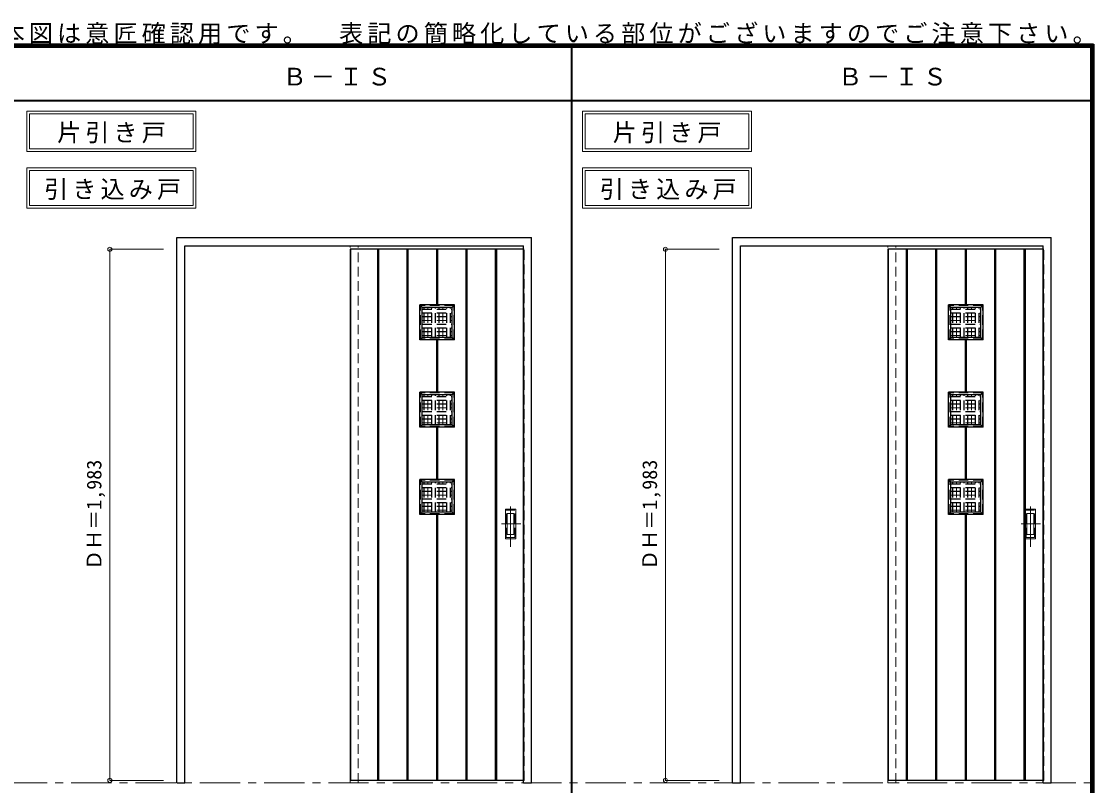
# Model space of a CAD drawing. Units: millimetres, scale not verified. Extents: x -6000 to 5700, y -4307 to 4260.
# Drawn here: x 1698 to 5700, y 1407 to 4260 of the extents above; entities that cross this region are included whole.
import ezdxf
from ezdxf.enums import TextEntityAlignment as Align

# ---------------------------------------------------------------- set-up
doc = ezdxf.new("R2010")
doc.units = ezdxf.units.MM
doc.header["$LTSCALE"] = 30
doc.header["$PDMODE"] = 32
doc.header["$PDSIZE"] = 15
doc.linetypes.add('CHAIN1', pattern=[8, 5, -1, 1, -1])
doc.linetypes.add('DASHED1', pattern=[1.8, 1.2, -0.6])
for name, color, linetype, lineweight in [('0-1_通り芯', 7, 'CHAIN1', 18), ('0-2_扉', 4, 'Continuous', 9), ('0-3_仕上げ', 3, 'Continuous', 25), ('0-4_枠', 3, 'Continuous', 25), ('0-A_文字', 7, 'Continuous', 18), ('0-B_寸法', 7, 'Continuous', 18), ('0-C_ハッチ', 4, 'DASHED1', 9), ('F-1_枠', 6, 'Continuous', 40)]:
    doc.layers.add(name, color=color, linetype=linetype, lineweight=lineweight)
doc.styles.add('ＭＳ ゴシック', font='')
doc.styles.get('ＭＳ ゴシック').set_extended_font_data('MS Gothic')

msp = doc.modelspace()

# ---------------------------------------------------------------- linework, layer by layer
at = {"layer": '0-1_通り芯'}
msp.add_line((-2916, 1418), (5690, 1418), dxfattribs=at)
at = {"layer": '0-2_扉', "linetype": 'DASHED1'}
for p, q in [((2925, 3409.5), (2925, 3405.5)), ((3572, 3409.5), (3575, 3409.5)), ((4932, 3409.5), (4932, 3405.5)), ((5512, 3409.5), (5515, 3409.5))]:
    msp.add_line(p, q, dxfattribs=at)
at = {"layer": '0-2_扉', "color": 3, "lineweight": 25}
for p, q in [((2925, 3409.5), (2925, 1426.5)), ((3573, 3409.5), (2925, 3409.5)), ((4932, 3409.5), (4932, 1426.5)), ((5513, 3409.5), (4932, 3409.5)), ((3573, 1426.5), (2925, 1426.5)), ((5513, 1426.5), (4932, 1426.5))]:
    msp.add_line(p, q, dxfattribs=at)
at = {"layer": '0-2_扉', "linetype": 'DASHED1'}
for points in [[(3572, 1426.5), (3575, 1426.5), (3575, 3409.5)], [(5512, 1426.5), (5515, 1426.5), (5515, 3409.5)]]:
    msp.add_lwpolyline(points, dxfattribs=at)
at = {"layer": '0-3_仕上げ'}
for p, q in [((2927, 1426.5), (2927, 3409.5)), ((3028, 1426.5), (3028, 3409.5)), ((3032, 1426.5), (3032, 3409.5)), ((3138, 1426.5), (3138, 3409.5)), ((3142, 1426.5), (3142, 3409.5)), ((3248, 3201.5), (3248, 3409.5)), ((3252, 3201.5), (3252, 3409.5)), ((3358, 1426.5), (3358, 3409.5)), ((3362, 1426.5), (3362, 3409.5)), ((3468, 1426.5), (3468, 3409.5)), ((3472, 1426.5), (3472, 3409.5)), ((3573, 1426.5), (3573, 3409.5)), ((4934, 1426.5), (4934, 3409.5)), ((5001.5, 1426.5), (5001.5, 3409.5)), ((5005.5, 1426.5), (5005.5, 3409.5)), ((5111.5, 1426.5), (5111.5, 3409.5)), ((5115.5, 1426.5), (5115.5, 3409.5)), ((5221.5, 3201.5), (5221.5, 3409.5)), ((5225.5, 3201.5), (5225.5, 3409.5)), ((5331.5, 1426.5), (5331.5, 3409.5)), ((5335.5, 1426.5), (5335.5, 3409.5)), ((5441.5, 1426.5), (5441.5, 3409.5)), ((5445.5, 1426.5), (5445.5, 3409.5)), ((5513, 1426.5), (5513, 3409.5)), ((3315, 3201.5), (3185, 3201.5)), ((3185, 3071.5), (3185, 3201.5)), ((3185, 3201.5), (3194, 3192.5)), ((3306, 3192.5), (3194, 3192.5)), ((3194, 3080.5), (3194, 3192.5)), ((3306, 3192.5), (3315, 3201.5)), ((3306, 3080.5), (3306, 3192.5)), ((3315, 3071.5), (3315, 3201.5)), ((5288.5, 3201.5), (5158.5, 3201.5)), ((5158.5, 3071.5), (5158.5, 3201.5)), ((5158.5, 3201.5), (5167.5, 3192.5)), ((5279.5, 3192.5), (5167.5, 3192.5)), ((5167.5, 3080.5), (5167.5, 3192.5)), ((5279.5, 3192.5), (5288.5, 3201.5)), ((5279.5, 3080.5), (5279.5, 3192.5)), ((5288.5, 3071.5), (5288.5, 3201.5)), ((3315, 3071.5), (3185, 3071.5)), ((3248, 2875.5), (3248, 3071.5)), ((3252, 2875.5), (3252, 3071.5)), ((3306, 3080.5), (3315, 3071.5)), ((5288.5, 3071.5), (5158.5, 3071.5)), ((5221.5, 2875.5), (5221.5, 3071.5)), ((5225.5, 2875.5), (5225.5, 3071.5)), ((5279.5, 3080.5), (5288.5, 3071.5)), ((3315, 2875.5), (3185, 2875.5)), ((3185, 2745.5), (3185, 2875.5)), ((3185, 2875.5), (3194, 2866.5)), ((3306, 2866.5), (3194, 2866.5)), ((3194, 2754.5), (3194, 2866.5)), ((3306, 2866.5), (3315, 2875.5)), ((3306, 2754.5), (3306, 2866.5)), ((3315, 2745.5), (3315, 2875.5)), ((5288.5, 2875.5), (5158.5, 2875.5)), ((5158.5, 2745.5), (5158.5, 2875.5)), ((5158.5, 2875.5), (5167.5, 2866.5)), ((5279.5, 2866.5), (5167.5, 2866.5)), ((5167.5, 2754.5), (5167.5, 2866.5)), ((5279.5, 2866.5), (5288.5, 2875.5)), ((5279.5, 2754.5), (5279.5, 2866.5)), ((5288.5, 2745.5), (5288.5, 2875.5)), ((3315, 2745.5), (3185, 2745.5)), ((3248, 2549.5), (3248, 2745.5)), ((3252, 2549.5), (3252, 2745.5)), ((3306, 2754.5), (3315, 2745.5)), ((5288.5, 2745.5), (5158.5, 2745.5)), ((5221.5, 2549.5), (5221.5, 2745.5)), ((5225.5, 2549.5), (5225.5, 2745.5)), ((5279.5, 2754.5), (5288.5, 2745.5)), ((3315, 2549.5), (3185, 2549.5)), ((3185, 2419.5), (3185, 2549.5)), ((3185, 2549.5), (3194, 2540.5)), ((3306, 2540.5), (3194, 2540.5)), ((3194, 2428.5), (3194, 2540.5)), ((3306, 2540.5), (3315, 2549.5)), ((3306, 2428.5), (3306, 2540.5)), ((3315, 2419.5), (3315, 2549.5)), ((5288.5, 2549.5), (5158.5, 2549.5)), ((5158.5, 2419.5), (5158.5, 2549.5)), ((5158.5, 2549.5), (5167.5, 2540.5)), ((5279.5, 2540.5), (5167.5, 2540.5)), ((5167.5, 2428.5), (5167.5, 2540.5)), ((5279.5, 2540.5), (5288.5, 2549.5)), ((5279.5, 2428.5), (5279.5, 2540.5)), ((5288.5, 2419.5), (5288.5, 2549.5)), ((3315, 2419.5), (3185, 2419.5)), ((3248, 1426.5), (3248, 2419.5)), ((3252, 1426.5), (3252, 2419.5)), ((3306, 2428.5), (3315, 2419.5)), ((5288.5, 2419.5), (5158.5, 2419.5)), ((5221.5, 1426.5), (5221.5, 2419.5)), ((5225.5, 1426.5), (5225.5, 2419.5)), ((5279.5, 2428.5), (5288.5, 2419.5))]:
    msp.add_line(p, q, dxfattribs=at)
at = {"layer": '0-3_仕上げ', "color": 7, "lineweight": 18}
for p, q in [((3030, 1426.5), (3030, 3409.5)), ((3140, 1426.5), (3140, 3409.5)), ((3250, 3201.5), (3250, 3409.5)), ((3360, 1426.5), (3360, 3409.5)), ((3470, 1426.5), (3470, 3409.5)), ((5003.5, 1426.5), (5003.5, 3409.5)), ((5113.5, 1426.5), (5113.5, 3409.5)), ((5223.5, 3201.5), (5223.5, 3409.5)), ((5333.5, 1426.5), (5333.5, 3409.5)), ((5443.5, 1426.5), (5443.5, 3409.5)), ((3250, 2875.5), (3250, 3071.5)), ((5223.5, 2875.5), (5223.5, 3071.5)), ((3250, 2549.5), (3250, 2745.5)), ((5223.5, 2549.5), (5223.5, 2745.5)), ((3250, 1426.5), (3250, 2419.5)), ((5223.5, 1426.5), (5223.5, 2419.5))]:
    msp.add_line(p, q, dxfattribs=at)
at = {"layer": '0-3_仕上げ', "linetype": 'DASHED1'}
for p, q in [((3313, 3199.5), (3187, 3199.5)), ((3313, 3073.5), (3313, 3199.5)), ((5286.5, 3199.5), (5160.5, 3199.5)), ((5286.5, 3073.5), (5286.5, 3199.5)), ((3313, 2873.5), (3187, 2873.5)), ((3313, 2747.5), (3313, 2873.5)), ((5286.5, 2873.5), (5160.5, 2873.5)), ((5286.5, 2747.5), (5286.5, 2873.5)), ((3313, 2547.5), (3187, 2547.5)), ((3313, 2421.5), (3313, 2547.5)), ((5286.5, 2547.5), (5160.5, 2547.5)), ((5286.5, 2421.5), (5286.5, 2547.5))]:
    msp.add_line(p, q, dxfattribs=at)
for points in [[(3313, 3073.5), (3187, 3073.5), (3187, 3199.5)], [(5286.5, 3073.5), (5160.5, 3073.5), (5160.5, 3199.5)], [(3313, 2747.5), (3187, 2747.5), (3187, 2873.5)], [(5286.5, 2747.5), (5160.5, 2747.5), (5160.5, 2873.5)], [(3313, 2421.5), (3187, 2421.5), (3187, 2547.5)], [(5286.5, 2421.5), (5160.5, 2421.5), (5160.5, 2547.5)]]:
    msp.add_lwpolyline(points, dxfattribs=at)
at = {"layer": '0-3_仕上げ'}
for points in [[(3306, 3080.5), (3194, 3080.5), (3185, 3071.5)], [(5279.5, 3080.5), (5167.5, 3080.5), (5158.5, 3071.5)], [(3306, 2754.5), (3194, 2754.5), (3185, 2745.5)], [(5279.5, 2754.5), (5167.5, 2754.5), (5158.5, 2745.5)], [(3306, 2428.5), (3194, 2428.5), (3185, 2419.5)], [(5279.5, 2428.5), (5167.5, 2428.5), (5158.5, 2419.5)]]:
    msp.add_lwpolyline(points, dxfattribs=at)
at = {"layer": '0-4_枠'}
for p, q in [((2278, 1418), (2278, 3453)), ((2278, 3453), (3602, 3453)), ((3602, 1418), (3602, 3453)), ((4352, 1418), (4352, 3453)), ((4352, 3453), (5542, 3453)), ((5542, 1418), (5542, 3453)), ((2308, 3423), (3572, 3423)), ((3572, 1418), (3572, 3423)), ((4382, 3423), (5512, 3423)), ((5512, 1418), (5512, 3423)), ((3572, 1418), (3602, 1418)), ((5512, 1418), (5542, 1418))]:
    msp.add_line(p, q, dxfattribs=at)
at = {"layer": '0-4_枠', "color": 4, "linetype": 'DASHED1', "lineweight": 9}
for p, q in [((2925, 1418), (2925, 3423)), ((2955, 1418), (2955, 3423)), ((4932, 1418), (4932, 3423)), ((4962, 1418), (4962, 3423)), ((2925, 1418), (2955, 1418)), ((4932, 1418), (4962, 1418))]:
    msp.add_line(p, q, dxfattribs=at)
at = {"layer": '0-4_枠'}
for points in [[(2278, 1418), (2308, 1418), (2308, 3423)], [(4352, 1418), (4382, 1418), (4382, 3423)]]:
    msp.add_lwpolyline(points, dxfattribs=at)
at = {"layer": '0-A_文字'}
for p, q in [((1718, 3925), (1718, 3775)), ((3792, 3925), (3792, 3775)), ((1728, 3915), (1728, 3785)), ((1728, 3915), (2339.03, 3915)), ((2339.03, 3915), (2339.03, 3785)), ((3802, 3915), (3802, 3785)), ((3802, 3915), (4413.03, 3915)), ((4413.03, 3915), (4413.03, 3785)), ((1718, 3775), (2349.03, 3775)), ((1728, 3785), (2339.03, 3785)), ((3792, 3775), (4423.03, 3775)), ((3802, 3785), (4413.03, 3785)), ((1718, 3713.53), (1718, 3563.53)), ((1728, 3703.53), (1728, 3573.53)), ((1728, 3703.53), (2339.03, 3703.53)), ((2339.03, 3703.53), (2339.03, 3573.53)), ((3792, 3713.53), (3792, 3563.53)), ((3802, 3703.53), (3802, 3573.53)), ((3802, 3703.53), (4413.03, 3703.53)), ((4413.03, 3703.53), (4413.03, 3573.53)), ((1718, 3563.53), (2349.03, 3563.53)), ((1728, 3573.53), (2339.03, 3573.53)), ((3792, 3563.53), (4423.03, 3563.53)), ((3802, 3573.53), (4413.03, 3573.53))]:
    msp.add_line(p, q, dxfattribs=at)
for points in [[(1718, 3925), (2349.03, 3925), (2349.03, 3775)], [(3792, 3925), (4423.03, 3925), (4423.03, 3775)], [(1718, 3713.53), (2349.03, 3713.53), (2349.03, 3563.53)], [(3792, 3713.53), (4423.03, 3713.53), (4423.03, 3563.53)]]:
    msp.add_lwpolyline(points, dxfattribs=at)
at = {"layer": '0-B_寸法', "color": 4, "lineweight": 9}
for p, q in [((2028, 3409.5), (2028, 1426.5)), ((2028, 3409.5), (2228, 3409.5)), ((4102, 3409.5), (4102, 1426.5)), ((4102, 3409.5), (4302, 3409.5)), ((2028, 1426.5), (2228, 1426.5)), ((4102, 1426.5), (4302, 1426.5))]:
    msp.add_line(p, q, dxfattribs=at)
at = {"layer": '0-B_寸法', "linetype": 'CHAIN1'}
for p, q in [((3524, 2298.77), (3524, 2469.62)), ((5464, 2298.77), (5464, 2469.62)), ((3562.07, 2384), (3489.56, 2384)), ((5502.07, 2384), (5429.56, 2384))]:
    msp.add_line(p, q, dxfattribs=at)
at = {"layer": '0-B_寸法'}
for p, q in [((3543, 2439), (3505, 2439)), ((3505, 2329), (3505, 2439)), ((3536.5, 2423), (3511.5, 2423)), ((3511.5, 2345), (3511.5, 2423)), ((3536.5, 2345), (3536.5, 2423)), ((3543, 2329), (3543, 2439)), ((5483, 2439), (5445, 2439)), ((5445, 2329), (5445, 2439)), ((5476.5, 2423), (5451.5, 2423)), ((5451.5, 2345), (5451.5, 2423)), ((5476.5, 2345), (5476.5, 2423)), ((5483, 2329), (5483, 2439)), ((3543, 2329), (3505, 2329)), ((3536.5, 2345), (3511.5, 2345)), ((5483, 2329), (5445, 2329)), ((5476.5, 2345), (5451.5, 2345))]:
    msp.add_line(p, q, dxfattribs=at)
at = {"layer": '0-B_寸法', "linetype": 'DASHED1'}
for p, q in [((3508, 2333), (3508, 2435)), ((5448, 2333), (5448, 2435)), ((3540, 2333), (3508, 2333)), ((5480, 2333), (5448, 2333))]:
    msp.add_line(p, q, dxfattribs=at)
for points in [[(3540, 2333), (3540, 2435), (3508, 2435)], [(5480, 2333), (5480, 2435), (5448, 2435)]]:
    msp.add_lwpolyline(points, dxfattribs=at)
at = {"layer": '0-B_寸法'}
for p in [(2028, 3409.5), (4102, 3409.5), (2028, 1426.5), (4102, 1426.5)]:
    msp.add_point(p, dxfattribs=at)
at = {"layer": '0-C_ハッチ'}
for p, q in [((3194, 3186), (3306, 3186)), ((3194, 3185), (3306, 3185)), ((3194, 3172), (3306, 3172)), ((3194, 3171), (3306, 3171)), ((3200.5, 3080.5), (3200.5, 3192.5)), ((3201.5, 3080.5), (3201.5, 3192.5)), ((3214.5, 3080.5), (3214.5, 3192.5)), ((3215.5, 3080.5), (3215.5, 3192.5)), ((3228.5, 3080.5), (3228.5, 3192.5)), ((3229.5, 3080.5), (3229.5, 3192.5)), ((3242.5, 3080.5), (3242.5, 3192.5)), ((3243.5, 3080.5), (3243.5, 3192.5)), ((3256.5, 3080.5), (3256.5, 3192.5)), ((3257.5, 3080.5), (3257.5, 3192.5)), ((3270.5, 3080.5), (3270.5, 3192.5)), ((3271.5, 3080.5), (3271.5, 3192.5)), ((3284.5, 3080.5), (3284.5, 3192.5)), ((3285.5, 3080.5), (3285.5, 3192.5)), ((3298.5, 3080.5), (3298.5, 3192.5)), ((3299.5, 3080.5), (3299.5, 3192.5)), ((5167.5, 3186), (5279.5, 3186)), ((5167.5, 3185), (5279.5, 3185)), ((5167.5, 3172), (5279.5, 3172)), ((5167.5, 3171), (5279.5, 3171)), ((5174, 3080.5), (5174, 3192.5)), ((5175, 3080.5), (5175, 3192.5)), ((5188, 3080.5), (5188, 3192.5)), ((5189, 3080.5), (5189, 3192.5)), ((5202, 3080.5), (5202, 3192.5)), ((5203, 3080.5), (5203, 3192.5)), ((5216, 3080.5), (5216, 3192.5)), ((5217, 3080.5), (5217, 3192.5)), ((5230, 3080.5), (5230, 3192.5)), ((5231, 3080.5), (5231, 3192.5)), ((5244, 3080.5), (5244, 3192.5)), ((5245, 3080.5), (5245, 3192.5)), ((5258, 3080.5), (5258, 3192.5)), ((5259, 3080.5), (5259, 3192.5)), ((5272, 3080.5), (5272, 3192.5)), ((5273, 3080.5), (5273, 3192.5)), ((3194, 3158), (3306, 3158)), ((3194, 3157), (3306, 3157)), ((3194, 3144), (3306, 3144)), ((3194, 3143), (3306, 3143)), ((3194, 3130), (3306, 3130)), ((3194, 3129), (3306, 3129)), ((5167.5, 3158), (5279.5, 3158)), ((5167.5, 3157), (5279.5, 3157)), ((5167.5, 3144), (5279.5, 3144)), ((5167.5, 3143), (5279.5, 3143)), ((5167.5, 3130), (5279.5, 3130)), ((5167.5, 3129), (5279.5, 3129)), ((3194, 3116), (3306, 3116)), ((3194, 3115), (3306, 3115)), ((3194, 3102), (3306, 3102)), ((3194, 3101), (3306, 3101)), ((3194, 3088), (3306, 3088)), ((3194, 3087), (3306, 3087)), ((5167.5, 3116), (5279.5, 3116)), ((5167.5, 3115), (5279.5, 3115)), ((5167.5, 3102), (5279.5, 3102)), ((5167.5, 3101), (5279.5, 3101)), ((5167.5, 3088), (5279.5, 3088)), ((5167.5, 3087), (5279.5, 3087)), ((3194, 2860), (3306, 2860)), ((3194, 2859), (3306, 2859)), ((3194, 2846), (3306, 2846)), ((3194, 2845), (3306, 2845)), ((3200.5, 2754.5), (3200.5, 2866.5)), ((3201.5, 2754.5), (3201.5, 2866.5)), ((3214.5, 2754.5), (3214.5, 2866.5)), ((3215.5, 2754.5), (3215.5, 2866.5)), ((3228.5, 2754.5), (3228.5, 2866.5)), ((3229.5, 2754.5), (3229.5, 2866.5)), ((3242.5, 2754.5), (3242.5, 2866.5)), ((3243.5, 2754.5), (3243.5, 2866.5)), ((3256.5, 2754.5), (3256.5, 2866.5)), ((3257.5, 2754.5), (3257.5, 2866.5)), ((3270.5, 2754.5), (3270.5, 2866.5)), ((3271.5, 2754.5), (3271.5, 2866.5)), ((3284.5, 2754.5), (3284.5, 2866.5)), ((3285.5, 2754.5), (3285.5, 2866.5)), ((3298.5, 2754.5), (3298.5, 2866.5)), ((3299.5, 2754.5), (3299.5, 2866.5)), ((5167.5, 2860), (5279.5, 2860)), ((5167.5, 2859), (5279.5, 2859)), ((5167.5, 2846), (5279.5, 2846)), ((5167.5, 2845), (5279.5, 2845)), ((5174, 2754.5), (5174, 2866.5)), ((5175, 2754.5), (5175, 2866.5)), ((5188, 2754.5), (5188, 2866.5)), ((5189, 2754.5), (5189, 2866.5)), ((5202, 2754.5), (5202, 2866.5)), ((5203, 2754.5), (5203, 2866.5)), ((5216, 2754.5), (5216, 2866.5)), ((5217, 2754.5), (5217, 2866.5)), ((5230, 2754.5), (5230, 2866.5)), ((5231, 2754.5), (5231, 2866.5)), ((5244, 2754.5), (5244, 2866.5)), ((5245, 2754.5), (5245, 2866.5)), ((5258, 2754.5), (5258, 2866.5)), ((5259, 2754.5), (5259, 2866.5)), ((5272, 2754.5), (5272, 2866.5)), ((5273, 2754.5), (5273, 2866.5)), ((3194, 2832), (3306, 2832)), ((3194, 2831), (3306, 2831)), ((3194, 2818), (3306, 2818)), ((3194, 2817), (3306, 2817)), ((3194, 2804), (3306, 2804)), ((3194, 2803), (3306, 2803)), ((5167.5, 2832), (5279.5, 2832)), ((5167.5, 2831), (5279.5, 2831)), ((5167.5, 2818), (5279.5, 2818)), ((5167.5, 2817), (5279.5, 2817)), ((5167.5, 2804), (5279.5, 2804)), ((5167.5, 2803), (5279.5, 2803)), ((3194, 2790), (3306, 2790)), ((3194, 2789), (3306, 2789)), ((3194, 2776), (3306, 2776)), ((3194, 2775), (3306, 2775)), ((3194, 2762), (3306, 2762)), ((5167.5, 2790), (5279.5, 2790)), ((5167.5, 2789), (5279.5, 2789)), ((5167.5, 2776), (5279.5, 2776)), ((5167.5, 2775), (5279.5, 2775)), ((5167.5, 2762), (5279.5, 2762)), ((3194, 2761), (3306, 2761)), ((5167.5, 2761), (5279.5, 2761)), ((3194, 2534), (3306, 2534)), ((3194, 2533), (3306, 2533)), ((3200.5, 2428.5), (3200.5, 2540.5)), ((3201.5, 2428.5), (3201.5, 2540.5)), ((3214.5, 2428.5), (3214.5, 2540.5)), ((3215.5, 2428.5), (3215.5, 2540.5)), ((3228.5, 2428.5), (3228.5, 2540.5)), ((3229.5, 2428.5), (3229.5, 2540.5)), ((3242.5, 2428.5), (3242.5, 2540.5)), ((3243.5, 2428.5), (3243.5, 2540.5)), ((3256.5, 2428.5), (3256.5, 2540.5)), ((3257.5, 2428.5), (3257.5, 2540.5)), ((3270.5, 2428.5), (3270.5, 2540.5)), ((3271.5, 2428.5), (3271.5, 2540.5)), ((3284.5, 2428.5), (3284.5, 2540.5)), ((3285.5, 2428.5), (3285.5, 2540.5)), ((3298.5, 2428.5), (3298.5, 2540.5)), ((3299.5, 2428.5), (3299.5, 2540.5)), ((5167.5, 2534), (5279.5, 2534)), ((5167.5, 2533), (5279.5, 2533)), ((5174, 2428.5), (5174, 2540.5)), ((5175, 2428.5), (5175, 2540.5)), ((5188, 2428.5), (5188, 2540.5)), ((5189, 2428.5), (5189, 2540.5)), ((5202, 2428.5), (5202, 2540.5)), ((5203, 2428.5), (5203, 2540.5)), ((5216, 2428.5), (5216, 2540.5)), ((5217, 2428.5), (5217, 2540.5)), ((5230, 2428.5), (5230, 2540.5)), ((5231, 2428.5), (5231, 2540.5)), ((5244, 2428.5), (5244, 2540.5)), ((5245, 2428.5), (5245, 2540.5)), ((5258, 2428.5), (5258, 2540.5)), ((5259, 2428.5), (5259, 2540.5)), ((5272, 2428.5), (5272, 2540.5)), ((5273, 2428.5), (5273, 2540.5)), ((3194, 2520), (3306, 2520)), ((3194, 2519), (3306, 2519)), ((3194, 2506), (3306, 2506)), ((3194, 2505), (3306, 2505)), ((3194, 2492), (3306, 2492)), ((3194, 2491), (3306, 2491)), ((5167.5, 2520), (5279.5, 2520)), ((5167.5, 2519), (5279.5, 2519)), ((5167.5, 2506), (5279.5, 2506)), ((5167.5, 2505), (5279.5, 2505)), ((5167.5, 2492), (5279.5, 2492)), ((5167.5, 2491), (5279.5, 2491)), ((3194, 2478), (3306, 2478)), ((3194, 2477), (3306, 2477)), ((3194, 2464), (3306, 2464)), ((3194, 2463), (3306, 2463)), ((3194, 2450), (3306, 2450)), ((3194, 2449), (3306, 2449)), ((5167.5, 2478), (5279.5, 2478)), ((5167.5, 2477), (5279.5, 2477)), ((5167.5, 2464), (5279.5, 2464)), ((5167.5, 2463), (5279.5, 2463)), ((5167.5, 2450), (5279.5, 2450)), ((5167.5, 2449), (5279.5, 2449)), ((3194, 2436), (3306, 2436)), ((3194, 2435), (3306, 2435)), ((5167.5, 2436), (5279.5, 2436)), ((5167.5, 2435), (5279.5, 2435))]:
    msp.add_line(p, q, dxfattribs=at)
at = {"layer": 'F-1_枠'}
for p, q in [((-6000, 4175), (5700, 4175)), ((-6000, 4170), (5700, 4170)), ((-6000, 4165), (5700, 4165)), ((3752, -3790), (3752, 4175)), ((5690, 4175), (5690, -4205)), ((5695, 4175), (5695, -4205)), ((5700, 4175), (5700, -4205)), ((-6000, 3965), (5700, 3965))]:
    msp.add_line(p, q, dxfattribs=at)

# ---------------------------------------------------------------- texts
at = {"layer": '0-1_通り芯', "insert": (1515, 4175), "char_height": 65.98, "attachment_point": 7, "style": 'ＭＳ ゴシック'}
msp.add_mtext('\\T1.17;※本図は意匠確認用です。\u3000表記の簡略化している部位がございますのでご注意下さい。', dxfattribs=at)
at = {"layer": '0-A_文字', "char_height": 65.98, "attachment_point": 7, "style": 'ＭＳ ゴシック'}
for s, insert in [('\\T1.17;Ｂ－ＩＳ', (2672.5, 4020)), ('\\T1.17;Ｂ－ＩＳ', (4746.5, 4020)), ('\\T1.17;片引き戸', (1831.02, 3805)), ('\\T1.17;片引き戸', (3905.02, 3805)), ('\\T1.17;引き込み戸', (1782.66, 3593.53)), ('\\T1.17;引き込み戸', (3856.66, 3593.53))]:
    msp.add_mtext(s, dxfattribs=dict(at, insert=insert))
at = {"layer": '0-B_寸法', "style": 'ＭＳ ゴシック'}
for p in [(2013, 2211.75), (4087, 2211.75)]:
    msp.add_text('ＤＨ＝1,983', height=54.99, rotation=90, dxfattribs=at).set_placement(p, align=Align.BOTTOM_LEFT)

doc.saveas('drawing.dxf')
